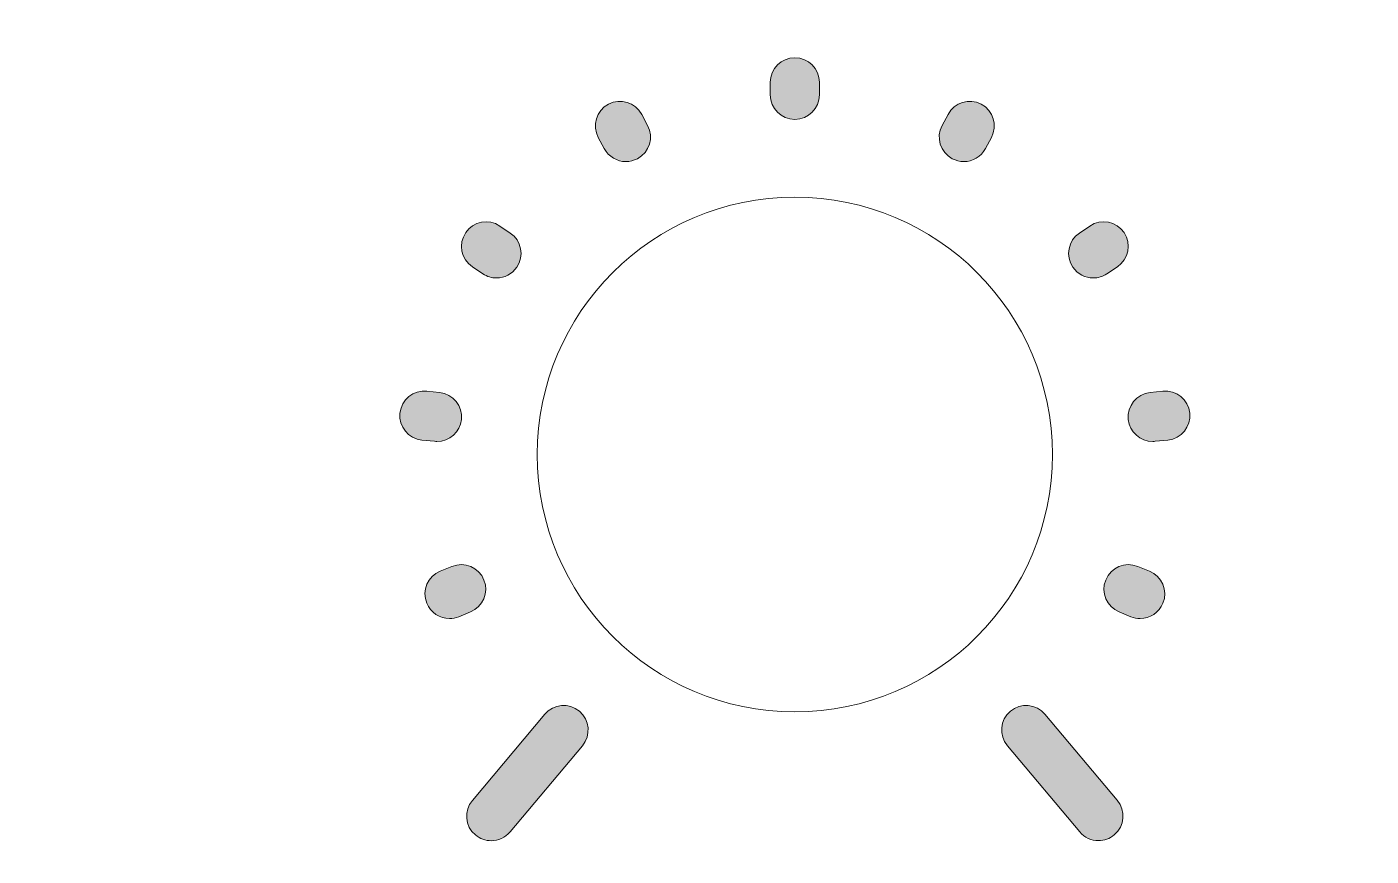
# Model space of a CAD drawing. Extents: x 246 to 922, y -755 to -114.
# Drawn here: x 670.6 to 752.6, y -394.8 to -344.2 of the extents above; entities that cross this region are included whole.
import ezdxf

# ---------------------------------------------------------------- set-up
doc = ezdxf.new("R2010")
doc.units = 0
doc.header["$MEASUREMENT"] = 0
doc.layers.add('laser_marking', color=7, linetype='Continuous', lineweight=0)
doc.layers.add('レイヤー 1', color=7, linetype='Continuous', lineweight=0)

# ---------------------------------------------------------------- blocks, each defined once
blk = doc.blocks.new('Block_0')
at = {"layer": 'レイヤー 1', "color": 7, "lineweight": 9}
blk.add_circle((717.428, -370.285), 15.718, dxfattribs=at)
blk.add_open_spline([(849.484, -597.413), (849.484, -597.413), (849.485, -755.493), (849.485, -755.493), (849.485, -755.493), (904.59, -755.389), (904.59, -755.389), (914.293, -755.37), (921.421, -747.834), (922.353, -738.227), (922.353, -738.227), (922.342, -133.156), (922.342, -133.156), (922.342, -123.344), (914.288, -115.499), (904.511, -115.499), (904.511, -115.499), (267.972, -115.512), (267.972, -115.512), (256.027, -114.198), (246.527, -120.932), (245.642, -133.065), (245.642, -133.065), (245.642, -736.617), (245.642, -736.617), (245.578, -746.711), (252.914, -755.296), (263.021, -755.323), (263.021, -755.323), (317.803, -755.472), (317.803, -755.472), (317.803, -755.472), (317.842, -597.12), (317.842, -597.12), (317.842, -597.12), (373.605, -541.724), (373.605, -541.724), (373.605, -541.724), (793.567, -542.245), (793.567, -542.245), (793.567, -542.245), (849.484, -597.413), (849.484, -597.413)], degree=3, knots=[0, 0, 0, 0, 1, 1, 1, 2, 2, 2, 3, 3, 3, 4, 4, 4, 5, 5, 5, 6, 6, 6, 7, 7, 7, 8, 8, 8, 9, 9, 9, 10, 10, 10, 11, 11, 11, 12, 12, 12, 13, 13, 13, 14, 14, 14, 14], dxfattribs=at)

msp = doc.modelspace()

# ---------------------------------------------------------------- hatches: boundary and pattern name
h = msp.add_hatch(color=256)
h.dxf.hatch_style = 1
edge = h.paths.add_edge_path()
edge.add_spline(control_points=[(700.045, -393.335), (700.045, -393.335), (704.461, -388.072), (704.461, -388.072)], knot_values=[5.00001, 5.00001, 5.00001, 5.00001, 6, 6, 6, 6], degree=3, periodic=0)
edge.add_spline(control_points=[(704.461, -388.072), (704.994, -387.437), (704.911, -386.491), (704.277, -385.958)], knot_values=[4, 4, 4, 4, 5, 5, 5, 5], degree=3, periodic=0)
edge.add_spline(control_points=[(704.277, -385.958), (703.642, -385.426), (702.695, -385.509), (702.164, -386.143)], knot_values=[3, 3, 3, 3, 4, 4, 4, 4], degree=3, periodic=0)
edge.add_spline(control_points=[(702.164, -386.143), (702.164, -386.143), (697.748, -391.406), (697.748, -391.406)], knot_values=[2.00001, 2.00001, 2.00001, 2.00001, 3, 3, 3, 3], degree=3, periodic=0)
edge.add_spline(control_points=[(697.748, -391.406), (697.215, -392.041), (697.298, -392.987), (697.932, -393.52)], knot_values=[1, 1, 1, 1, 2, 2, 2, 2], degree=3, periodic=0)
edge.add_spline(control_points=[(697.932, -393.52), (698.213, -393.755), (698.556, -393.871), (698.896, -393.871)], knot_values=[0, 0, 0, 0, 1, 1, 1, 1], degree=3, periodic=0)
edge.add_spline(control_points=[(698.896, -393.871), (699.324, -393.871), (699.749, -393.688), (700.045, -393.335)], knot_values=[6, 6, 6, 6, 7, 7, 7, 7], degree=3, periodic=0)
edge = h.paths.add_edge_path()
edge.add_spline(control_points=[(697.629, -379.902), (698.397, -379.592), (698.769, -378.718), (698.458, -377.95)], knot_values=[4, 4, 4, 4, 5, 5, 5, 5], degree=3, periodic=0)
edge.add_spline(control_points=[(698.458, -377.95), (698.147, -377.181), (697.272, -376.808), (696.505, -377.121)], knot_values=[3, 3, 3, 3, 4, 4, 4, 4], degree=3, periodic=0)
edge.add_spline(control_points=[(696.505, -377.121), (696.505, -377.121), (695.792, -377.409), (695.792, -377.409)], knot_values=[2.00001, 2.00001, 2.00001, 2.00001, 3, 3, 3, 3], degree=3, periodic=0)
edge.add_spline(control_points=[(695.792, -377.409), (695.024, -377.719), (694.653, -378.594), (694.964, -379.362)], knot_values=[1, 1, 1, 1, 2, 2, 2, 2], degree=3, periodic=0)
edge.add_spline(control_points=[(694.964, -379.362), (695.2, -379.946), (695.762, -380.3), (696.355, -380.3)], knot_values=[0, 0, 0, 0, 1, 1, 1, 1], degree=3, periodic=0)
edge.add_spline(control_points=[(696.355, -380.3), (696.542, -380.3), (696.732, -380.265), (696.917, -380.19)], knot_values=[6, 6, 6, 6, 7, 7, 7, 7], degree=3, periodic=0)
edge.add_spline(control_points=[(696.917, -380.19), (696.917, -380.19), (697.629, -379.902), (697.629, -379.902)], knot_values=[5.00001, 5.00001, 5.00001, 5.00001, 6, 6, 6, 6], degree=3, periodic=0)
edge = h.paths.add_edge_path()
edge.add_spline(control_points=[(697.08, -368.146), (697.167, -367.322), (696.568, -366.584), (695.745, -366.498)], knot_values=[5, 5, 5, 5, 6, 6, 6, 6], degree=3, periodic=0)
edge.add_spline(control_points=[(695.745, -366.498), (695.745, -366.498), (694.98, -366.418), (694.98, -366.418)], knot_values=[4.00001, 4.00001, 4.00001, 4.00001, 5, 5, 5, 5], degree=3, periodic=0)
edge.add_spline(control_points=[(694.98, -366.418), (694.155, -366.322), (693.418, -366.929), (693.332, -367.753)], knot_values=[3, 3, 3, 3, 4, 4, 4, 4], degree=3, periodic=0)
edge.add_spline(control_points=[(693.332, -367.753), (693.246, -368.577), (693.844, -369.315), (694.667, -369.401)], knot_values=[2, 2, 2, 2, 3, 3, 3, 3], degree=3, periodic=0)
edge.add_spline(control_points=[(694.667, -369.401), (694.667, -369.401), (695.432, -369.481), (695.432, -369.481)], knot_values=[1.00001, 1.00001, 1.00001, 1.00001, 2, 2, 2, 2], degree=3, periodic=0)
edge.add_spline(control_points=[(695.432, -369.481), (695.485, -369.487), (695.538, -369.49), (695.59, -369.49)], knot_values=[0, 0, 0, 0, 1, 1, 1, 1], degree=3, periodic=0)
edge.add_spline(control_points=[(695.59, -369.49), (696.349, -369.49), (697, -368.917), (697.08, -368.146)], knot_values=[6, 6, 6, 6, 7, 7, 7, 7], degree=3, periodic=0)
edge = h.paths.add_edge_path()
edge.add_spline(control_points=[(700.467, -358.844), (700.93, -358.157), (700.748, -357.224), (700.061, -356.761)], knot_values=[5, 5, 5, 5, 6, 6, 6, 6], degree=3, periodic=0)
edge.add_spline(control_points=[(700.061, -356.761), (700.061, -356.761), (699.423, -356.332), (699.423, -356.332)], knot_values=[4.00001, 4.00001, 4.00001, 4.00001, 5, 5, 5, 5], degree=3, periodic=0)
edge.add_spline(control_points=[(699.423, -356.332), (698.735, -355.869), (697.805, -356.051), (697.341, -356.737)], knot_values=[3, 3, 3, 3, 4, 4, 4, 4], degree=3, periodic=0)
edge.add_spline(control_points=[(697.341, -356.737), (696.878, -357.424), (697.06, -358.357), (697.747, -358.82)], knot_values=[2, 2, 2, 2, 3, 3, 3, 3], degree=3, periodic=0)
edge.add_spline(control_points=[(697.747, -358.82), (697.747, -358.82), (698.384, -359.25), (698.384, -359.25)], knot_values=[1.00001, 1.00001, 1.00001, 1.00001, 2, 2, 2, 2], degree=3, periodic=0)
edge.add_spline(control_points=[(698.384, -359.25), (698.642, -359.422), (698.933, -359.505), (699.221, -359.505)], knot_values=[0, 0, 0, 0, 1, 1, 1, 1], degree=3, periodic=0)
edge.add_spline(control_points=[(699.221, -359.505), (699.704, -359.505), (700.177, -359.273), (700.467, -358.844)], knot_values=[6, 6, 6, 6, 7, 7, 7, 7], degree=3, periodic=0)
edge = h.paths.add_edge_path()
edge.add_spline(control_points=[(707.824, -352.22), (708.555, -351.831), (708.832, -350.922), (708.443, -350.191)], knot_values=[5, 5, 5, 5, 6, 6, 6, 6], degree=3, periodic=0)
edge.add_spline(control_points=[(708.443, -350.191), (708.443, -350.191), (708.082, -349.512), (708.082, -349.512)], knot_values=[4.00001, 4.00001, 4.00001, 4.00001, 5, 5, 5, 5], degree=3, periodic=0)
edge.add_spline(control_points=[(708.082, -349.512), (707.692, -348.782), (706.784, -348.505), (706.052, -348.893)], knot_values=[3, 3, 3, 3, 4, 4, 4, 4], degree=3, periodic=0)
edge.add_spline(control_points=[(706.052, -348.893), (705.321, -349.283), (705.044, -350.191), (705.433, -350.922)], knot_values=[2, 2, 2, 2, 3, 3, 3, 3], degree=3, periodic=0)
edge.add_spline(control_points=[(705.433, -350.922), (705.433, -350.922), (705.794, -351.601), (705.794, -351.601)], knot_values=[1.00001, 1.00001, 1.00001, 1.00001, 2, 2, 2, 2], degree=3, periodic=0)
edge.add_spline(control_points=[(705.794, -351.601), (706.064, -352.107), (706.583, -352.396), (707.12, -352.396)], knot_values=[0, 0, 0, 0, 1, 1, 1, 1], degree=3, periodic=0)
edge.add_spline(control_points=[(707.12, -352.396), (707.358, -352.396), (707.599, -352.339), (707.824, -352.22)], knot_values=[6, 6, 6, 6, 7, 7, 7, 7], degree=3, periodic=0)
edge = h.paths.add_edge_path()
edge.add_spline(control_points=[(718.928, -348.326), (718.928, -348.326), (718.928, -347.557), (718.928, -347.557)], knot_values=[4.00001, 4.00001, 4.00001, 4.00001, 5, 5, 5, 5], degree=3, periodic=0)
edge.add_spline(control_points=[(718.928, -347.557), (718.928, -346.728), (718.256, -346.057), (717.428, -346.057), (716.599, -346.057), (715.928, -346.728), (715.928, -347.557)], knot_values=[2, 2, 2, 2, 3, 3, 3, 4, 4, 4, 4], degree=3, periodic=0)
edge.add_spline(control_points=[(715.928, -347.557), (715.928, -347.557), (715.928, -348.326), (715.928, -348.326)], knot_values=[1.00001, 1.00001, 1.00001, 1.00001, 2, 2, 2, 2], degree=3, periodic=0)
edge.add_spline(control_points=[(715.928, -348.326), (715.928, -349.154), (716.599, -349.826), (717.428, -349.826)], knot_values=[0, 0, 0, 0, 1, 1, 1, 1], degree=3, periodic=0)
edge.add_spline(control_points=[(717.428, -349.826), (718.256, -349.826), (718.928, -349.154), (718.928, -348.326)], knot_values=[5, 5, 5, 5, 6, 6, 6, 6], degree=3, periodic=0)
edge = h.paths.add_edge_path()
edge.add_spline(control_points=[(729.422, -350.921), (729.812, -350.19), (729.534, -349.282), (728.802, -348.893)], knot_values=[4, 4, 4, 4, 5, 5, 5, 5], degree=3, periodic=0)
edge.add_spline(control_points=[(728.802, -348.893), (728.071, -348.503), (727.163, -348.782), (726.774, -349.513)], knot_values=[3, 3, 3, 3, 4, 4, 4, 4], degree=3, periodic=0)
edge.add_spline(control_points=[(726.774, -349.513), (726.774, -349.513), (726.413, -350.192), (726.413, -350.192)], knot_values=[2.00001, 2.00001, 2.00001, 2.00001, 3, 3, 3, 3], degree=3, periodic=0)
edge.add_spline(control_points=[(726.413, -350.192), (726.024, -350.923), (726.302, -351.832), (727.033, -352.22)], knot_values=[1, 1, 1, 1, 2, 2, 2, 2], degree=3, periodic=0)
edge.add_spline(control_points=[(727.033, -352.22), (727.257, -352.34), (727.499, -352.396), (727.736, -352.396)], knot_values=[0, 0, 0, 0, 1, 1, 1, 1], degree=3, periodic=0)
edge.add_spline(control_points=[(727.736, -352.396), (728.273, -352.396), (728.792, -352.107), (729.062, -351.6)], knot_values=[6, 6, 6, 6, 7, 7, 7, 7], degree=3, periodic=0)
edge.add_spline(control_points=[(729.062, -351.6), (729.062, -351.6), (729.422, -350.921), (729.422, -350.921)], knot_values=[5.00001, 5.00001, 5.00001, 5.00001, 6, 6, 6, 6], degree=3, periodic=0)
edge = h.paths.add_edge_path()
edge.add_spline(control_points=[(737.109, -358.819), (737.796, -358.356), (737.978, -357.424), (737.514, -356.737)], knot_values=[4, 4, 4, 4, 5, 5, 5, 5], degree=3, periodic=0)
edge.add_spline(control_points=[(737.514, -356.737), (737.052, -356.05), (736.119, -355.87), (735.432, -356.332)], knot_values=[3, 3, 3, 3, 4, 4, 4, 4], degree=3, periodic=0)
edge.add_spline(control_points=[(735.432, -356.332), (735.432, -356.332), (734.794, -356.762), (734.794, -356.762)], knot_values=[2.00001, 2.00001, 2.00001, 2.00001, 3, 3, 3, 3], degree=3, periodic=0)
edge.add_spline(control_points=[(734.794, -356.762), (734.108, -357.225), (733.926, -358.157), (734.39, -358.844)], knot_values=[1, 1, 1, 1, 2, 2, 2, 2], degree=3, periodic=0)
edge.add_spline(control_points=[(734.39, -358.844), (734.679, -359.274), (735.153, -359.505), (735.635, -359.505)], knot_values=[0, 0, 0, 0, 1, 1, 1, 1], degree=3, periodic=0)
edge.add_spline(control_points=[(735.635, -359.505), (735.923, -359.505), (736.215, -359.422), (736.472, -359.249)], knot_values=[6, 6, 6, 6, 7, 7, 7, 7], degree=3, periodic=0)
edge.add_spline(control_points=[(736.472, -359.249), (736.472, -359.249), (737.109, -358.819), (737.109, -358.819)], knot_values=[5.00001, 5.00001, 5.00001, 5.00001, 6, 6, 6, 6], degree=3, periodic=0)
edge = h.paths.add_edge_path()
edge.add_spline(control_points=[(740.188, -369.401), (741.012, -369.315), (741.61, -368.577), (741.523, -367.753)], knot_values=[4, 4, 4, 4, 5, 5, 5, 5], degree=3, periodic=0)
edge.add_spline(control_points=[(741.523, -367.753), (741.437, -366.929), (740.698, -366.323), (739.875, -366.418)], knot_values=[3, 3, 3, 3, 4, 4, 4, 4], degree=3, periodic=0)
edge.add_spline(control_points=[(739.875, -366.418), (739.875, -366.418), (739.111, -366.498), (739.111, -366.498)], knot_values=[2.00001, 2.00001, 2.00001, 2.00001, 3, 3, 3, 3], degree=3, periodic=0)
edge.add_spline(control_points=[(739.111, -366.498), (738.287, -366.584), (737.689, -367.322), (737.776, -368.146)], knot_values=[1, 1, 1, 1, 2, 2, 2, 2], degree=3, periodic=0)
edge.add_spline(control_points=[(737.776, -368.146), (737.856, -368.917), (738.507, -369.49), (739.266, -369.49)], knot_values=[0, 0, 0, 0, 1, 1, 1, 1], degree=3, periodic=0)
edge.add_spline(control_points=[(739.266, -369.49), (739.318, -369.49), (739.371, -369.487), (739.424, -369.481)], knot_values=[6, 6, 6, 6, 7, 7, 7, 7], degree=3, periodic=0)
edge.add_spline(control_points=[(739.424, -369.481), (739.424, -369.481), (740.188, -369.401), (740.188, -369.401)], knot_values=[5.00001, 5.00001, 5.00001, 5.00001, 6, 6, 6, 6], degree=3, periodic=0)
edge = h.paths.add_edge_path()
edge.add_spline(control_points=[(739.892, -379.362), (740.203, -378.594), (739.832, -377.719), (739.063, -377.409)], knot_values=[5, 5, 5, 5, 6, 6, 6, 6], degree=3, periodic=0)
edge.add_spline(control_points=[(739.063, -377.409), (739.063, -377.409), (738.351, -377.121), (738.351, -377.121)], knot_values=[4.00001, 4.00001, 4.00001, 4.00001, 5, 5, 5, 5], degree=3, periodic=0)
edge.add_spline(control_points=[(738.351, -377.121), (737.582, -376.808), (736.708, -377.181), (736.398, -377.95)], knot_values=[3, 3, 3, 3, 4, 4, 4, 4], degree=3, periodic=0)
edge.add_spline(control_points=[(736.398, -377.95), (736.087, -378.718), (736.458, -379.592), (737.227, -379.902)], knot_values=[2, 2, 2, 2, 3, 3, 3, 3], degree=3, periodic=0)
edge.add_spline(control_points=[(737.227, -379.902), (737.227, -379.902), (737.939, -380.19), (737.939, -380.19)], knot_values=[1.00001, 1.00001, 1.00001, 1.00001, 2, 2, 2, 2], degree=3, periodic=0)
edge.add_spline(control_points=[(737.939, -380.19), (738.124, -380.265), (738.314, -380.3), (738.501, -380.3)], knot_values=[0, 0, 0, 0, 1, 1, 1, 1], degree=3, periodic=0)
edge.add_spline(control_points=[(738.501, -380.3), (739.094, -380.3), (739.656, -379.946), (739.892, -379.362)], knot_values=[6, 6, 6, 6, 7, 7, 7, 7], degree=3, periodic=0)
edge = h.paths.add_edge_path()
edge.add_spline(control_points=[(737.105, -391.402), (737.105, -391.402), (732.692, -386.143), (732.692, -386.143)], knot_values=[4.00001, 4.00001, 4.00001, 4.00001, 5, 5, 5, 5], degree=3, periodic=0)
edge.add_spline(control_points=[(732.692, -386.143), (732.161, -385.509), (731.215, -385.426), (730.579, -385.958)], knot_values=[3, 3, 3, 3, 4, 4, 4, 4], degree=3, periodic=0)
edge.add_spline(control_points=[(730.579, -385.958), (729.945, -386.491), (729.862, -387.437), (730.395, -388.072)], knot_values=[2, 2, 2, 2, 3, 3, 3, 3], degree=3, periodic=0)
edge.add_spline(control_points=[(730.395, -388.072), (730.395, -388.072), (734.808, -393.331), (734.808, -393.331)], knot_values=[1.00001, 1.00001, 1.00001, 1.00001, 2, 2, 2, 2], degree=3, periodic=0)
edge.add_spline(control_points=[(734.808, -393.331), (735.104, -393.685), (735.529, -393.867), (735.958, -393.867)], knot_values=[0, 0, 0, 0, 1, 1, 1, 1], degree=3, periodic=0)
edge.add_spline(control_points=[(735.958, -393.867), (736.297, -393.867), (736.64, -393.751), (736.921, -393.516)], knot_values=[6, 6, 6, 6, 7, 7, 7, 7], degree=3, periodic=0)
edge.add_spline(control_points=[(736.921, -393.516), (737.555, -392.983), (737.638, -392.037), (737.105, -391.402)], knot_values=[5, 5, 5, 5, 6, 6, 6, 6], degree=3, periodic=0)

# ---------------------------------------------------------------- linework, layer by layer
at = {"layer": 'laser_marking'}
for points, knots in [([(717.428, -349.826), (716.599, -349.826), (715.928, -349.154), (715.928, -348.326), (715.928, -348.326), (715.928, -347.557), (715.928, -347.557), (715.928, -346.728), (716.599, -346.057), (717.428, -346.057), (718.256, -346.057), (718.928, -346.728), (718.928, -347.557), (718.928, -347.557), (718.928, -348.326), (718.928, -348.326), (718.928, -349.154), (718.256, -349.826), (717.428, -349.826)], [0, 0, 0, 0, 1, 1, 1, 2, 2, 2, 3, 3, 3, 4, 4, 4, 5, 5, 5, 6, 6, 6, 6]), ([(707.12, -352.396), (706.583, -352.396), (706.064, -352.107), (705.794, -351.601), (705.794, -351.601), (705.433, -350.922), (705.433, -350.922), (705.044, -350.191), (705.321, -349.283), (706.052, -348.893), (706.784, -348.505), (707.692, -348.782), (708.082, -349.512), (708.082, -349.512), (708.443, -350.191), (708.443, -350.191), (708.832, -350.922), (708.555, -351.831), (707.824, -352.22), (707.599, -352.339), (707.358, -352.396), (707.12, -352.396)], [0, 0, 0, 0, 1, 1, 1, 2, 2, 2, 3, 3, 3, 4, 4, 4, 5, 5, 5, 6, 6, 6, 7, 7, 7, 7]), ([(727.736, -352.396), (727.499, -352.396), (727.257, -352.34), (727.033, -352.22), (726.302, -351.832), (726.024, -350.923), (726.413, -350.192), (726.413, -350.192), (726.774, -349.513), (726.774, -349.513), (727.163, -348.782), (728.071, -348.503), (728.802, -348.893), (729.534, -349.282), (729.812, -350.19), (729.422, -350.921), (729.422, -350.921), (729.062, -351.6), (729.062, -351.6), (728.792, -352.107), (728.273, -352.396), (727.736, -352.396)], [0, 0, 0, 0, 1, 1, 1, 2, 2, 2, 3, 3, 3, 4, 4, 4, 5, 5, 5, 6, 6, 6, 7, 7, 7, 7]), ([(699.221, -359.505), (698.933, -359.505), (698.642, -359.422), (698.384, -359.25), (698.384, -359.25), (697.747, -358.82), (697.747, -358.82), (697.06, -358.357), (696.878, -357.424), (697.341, -356.737), (697.805, -356.051), (698.735, -355.869), (699.423, -356.332), (699.423, -356.332), (700.061, -356.761), (700.061, -356.761), (700.748, -357.224), (700.93, -358.157), (700.467, -358.844), (700.177, -359.273), (699.704, -359.505), (699.221, -359.505)], [0, 0, 0, 0, 1, 1, 1, 2, 2, 2, 3, 3, 3, 4, 4, 4, 5, 5, 5, 6, 6, 6, 7, 7, 7, 7]), ([(735.635, -359.505), (735.153, -359.505), (734.679, -359.274), (734.39, -358.844), (733.926, -358.157), (734.108, -357.225), (734.794, -356.762), (734.794, -356.762), (735.432, -356.332), (735.432, -356.332), (736.119, -355.87), (737.052, -356.05), (737.514, -356.737), (737.978, -357.424), (737.796, -358.356), (737.109, -358.819), (737.109, -358.819), (736.472, -359.249), (736.472, -359.249), (736.215, -359.422), (735.923, -359.505), (735.635, -359.505)], [0, 0, 0, 0, 1, 1, 1, 2, 2, 2, 3, 3, 3, 4, 4, 4, 5, 5, 5, 6, 6, 6, 7, 7, 7, 7]), ([(695.59, -369.49), (695.538, -369.49), (695.485, -369.487), (695.432, -369.481), (695.432, -369.481), (694.667, -369.401), (694.667, -369.401), (693.844, -369.315), (693.246, -368.577), (693.332, -367.753), (693.418, -366.929), (694.155, -366.322), (694.98, -366.418), (694.98, -366.418), (695.745, -366.498), (695.745, -366.498), (696.568, -366.584), (697.167, -367.322), (697.08, -368.146), (697, -368.917), (696.349, -369.49), (695.59, -369.49)], [0, 0, 0, 0, 1, 1, 1, 2, 2, 2, 3, 3, 3, 4, 4, 4, 5, 5, 5, 6, 6, 6, 7, 7, 7, 7]), ([(739.266, -369.49), (738.507, -369.49), (737.856, -368.917), (737.776, -368.146), (737.689, -367.322), (738.287, -366.584), (739.111, -366.498), (739.111, -366.498), (739.875, -366.418), (739.875, -366.418), (740.698, -366.323), (741.437, -366.929), (741.523, -367.753), (741.61, -368.577), (741.012, -369.315), (740.188, -369.401), (740.188, -369.401), (739.424, -369.481), (739.424, -369.481), (739.371, -369.487), (739.318, -369.49), (739.266, -369.49)], [0, 0, 0, 0, 1, 1, 1, 2, 2, 2, 3, 3, 3, 4, 4, 4, 5, 5, 5, 6, 6, 6, 7, 7, 7, 7]), ([(696.355, -380.3), (695.762, -380.3), (695.2, -379.946), (694.964, -379.362), (694.653, -378.594), (695.024, -377.719), (695.792, -377.409), (695.792, -377.409), (696.505, -377.121), (696.505, -377.121), (697.272, -376.808), (698.147, -377.181), (698.458, -377.95), (698.769, -378.718), (698.397, -379.592), (697.629, -379.902), (697.629, -379.902), (696.917, -380.19), (696.917, -380.19), (696.732, -380.265), (696.542, -380.3), (696.355, -380.3)], [0, 0, 0, 0, 1, 1, 1, 2, 2, 2, 3, 3, 3, 4, 4, 4, 5, 5, 5, 6, 6, 6, 7, 7, 7, 7]), ([(738.501, -380.3), (738.314, -380.3), (738.124, -380.265), (737.939, -380.19), (737.939, -380.19), (737.227, -379.902), (737.227, -379.902), (736.458, -379.592), (736.087, -378.718), (736.398, -377.95), (736.708, -377.181), (737.582, -376.808), (738.351, -377.121), (738.351, -377.121), (739.063, -377.409), (739.063, -377.409), (739.832, -377.719), (740.203, -378.594), (739.892, -379.362), (739.656, -379.946), (739.094, -380.3), (738.501, -380.3)], [0, 0, 0, 0, 1, 1, 1, 2, 2, 2, 3, 3, 3, 4, 4, 4, 5, 5, 5, 6, 6, 6, 7, 7, 7, 7]), ([(698.896, -393.871), (698.556, -393.871), (698.213, -393.755), (697.932, -393.52), (697.298, -392.987), (697.215, -392.041), (697.748, -391.406), (697.748, -391.406), (702.164, -386.143), (702.164, -386.143), (702.695, -385.509), (703.642, -385.426), (704.277, -385.958), (704.911, -386.491), (704.994, -387.437), (704.461, -388.072), (704.461, -388.072), (700.045, -393.335), (700.045, -393.335), (699.749, -393.688), (699.324, -393.871), (698.896, -393.871)], [0, 0, 0, 0, 1, 1, 1, 2, 2, 2, 3, 3, 3, 4, 4, 4, 5, 5, 5, 6, 6, 6, 7, 7, 7, 7]), ([(735.958, -393.867), (735.529, -393.867), (735.104, -393.685), (734.808, -393.331), (734.808, -393.331), (730.395, -388.072), (730.395, -388.072), (729.862, -387.437), (729.945, -386.491), (730.579, -385.958), (731.215, -385.426), (732.161, -385.509), (732.692, -386.143), (732.692, -386.143), (737.105, -391.402), (737.105, -391.402), (737.638, -392.037), (737.555, -392.983), (736.921, -393.516), (736.64, -393.751), (736.297, -393.867), (735.958, -393.867)], [0, 0, 0, 0, 1, 1, 1, 2, 2, 2, 3, 3, 3, 4, 4, 4, 5, 5, 5, 6, 6, 6, 7, 7, 7, 7])]:
    msp.add_open_spline(points, degree=3, knots=knots, dxfattribs=at)

# ---------------------------------------------------------------- block references
at = {"layer": 'レイヤー 1'}
msp.add_blockref('Block_0', (0, 0), dxfattribs=at)

doc.saveas('drawing.dxf')
